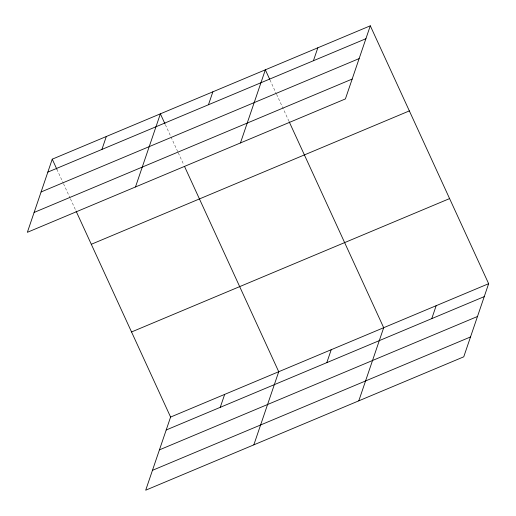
<?xml version="1.0" encoding="UTF-8"?>
<svg xmlns="http://www.w3.org/2000/svg" width="516" height="516" viewBox="0 0 516 516"><rect width="100%" height="100%" fill="white"/><g stroke="black" fill="none" stroke-linecap="round" stroke-linejoin="round"><path stroke-width="0.39" stroke-dasharray="2.58 1.94" d="M269.978 79.916L276.266 93.615M276.595 94.338L288.844 121.021M165.352 124.653L177.923 152.059M178.259 152.781L183.883 165.036M56.883 169.28L63.171 182.98M63.5 183.702L70.118 198.131M70.453 198.847L75.749 210.386"/><path stroke-width="0.77" d="M52.245 159.18L27.354 232.31L345.404 98.93L370.301 25.8L52.245 159.18L56.883 169.28M101.916 149.434L106.315 136.508M135.489 186.96L160.386 113.83L165.017 123.93M208.464 104.748L212.863 91.822M240.45 142.945L265.34 69.815L269.642 79.193M76.078 211.109L170.596 417.07L145.699 490.2L463.755 356.82L488.646 283.69L370.301 25.8M313.418 60.733L317.824 47.807M220.261 407.324L224.666 394.398M253.84 444.85L278.73 371.72L184.547 166.481M326.815 362.638L331.214 349.713M358.794 400.835L383.691 327.705L289.173 121.744M431.769 318.624L436.168 305.698M47.846 172.105L365.902 38.726M41.08 191.971L359.136 58.592M34.114 212.444L352.17 79.064M91.3 244.287L409.356 110.901M131.541 331.969L449.591 198.589M170.596 417.07L488.646 283.69M166.197 429.996L484.247 296.616M159.431 449.862L477.487 316.482M152.465 470.334L470.515 336.948"/></g></svg>
